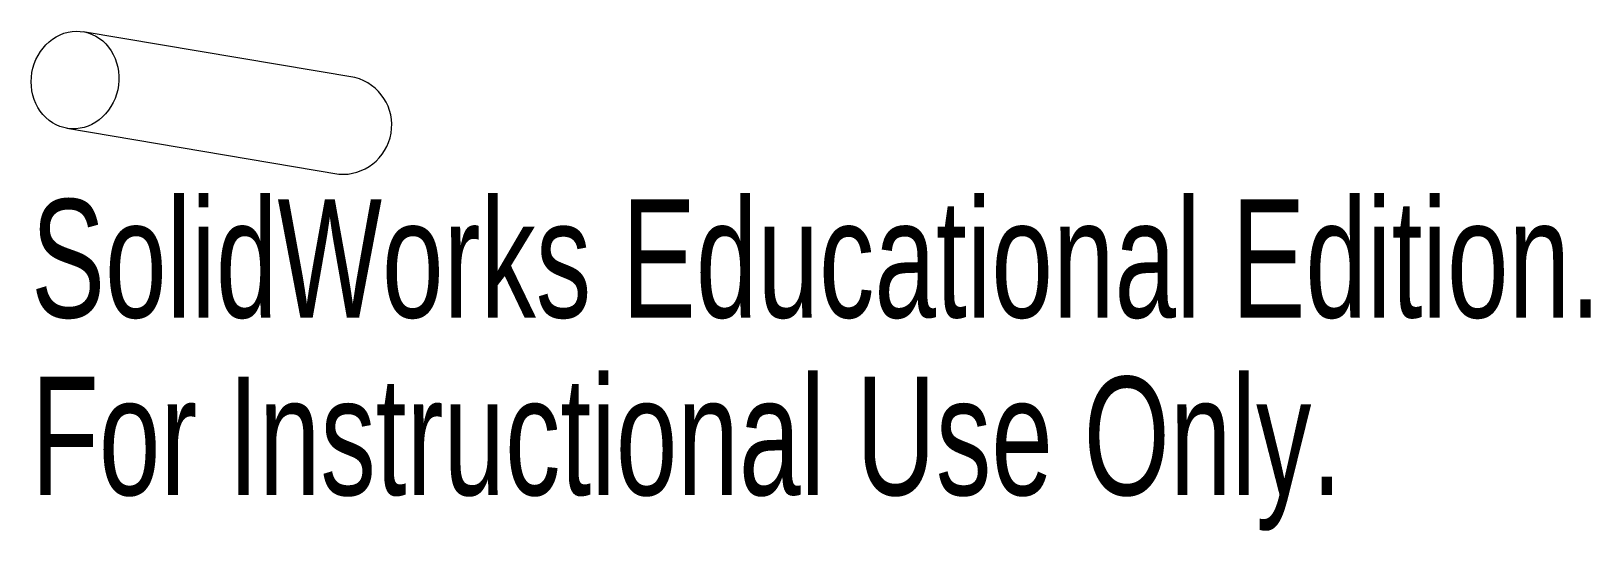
# Model space of a CAD drawing. Header units: millimetres. Extents: x -1.8 to 61.9, y -18.4 to 2.
import ezdxf

# ---------------------------------------------------------------- set-up
doc = ezdxf.new("R2010")
doc.units = ezdxf.units.MM
doc.styles.add('SLDTEXTSTYLE0', font='TXT', dxfattribs={"width": 0.7})

msp = doc.modelspace()

# ---------------------------------------------------------------- linework, layer by layer
at = {"color": 7, "linetype": 'Continuous', "lineweight": 15}
for p, q in [((11.436, 0.1), (0.333, 1.972)), ((-0.333, -1.972), (10.771, -3.844))]:
    msp.add_line(p, q, dxfattribs=at)
at = {"color": 7, "linetype": 'Continuous', "lineweight": 15, "flags": 128}
msp.add_lwpolyline([(-1.597, 0.839), (-1.513, 1.005), (-1.417, 1.161), (-1.308, 1.308), (-1.187, 1.443), (-1.057, 1.566), (-0.916, 1.675), (-0.768, 1.769), (-0.613, 1.847), (-0.453, 1.91), (-0.288, 1.955), (-0.122, 1.983), (0.046, 1.994), (0.214, 1.988), (0.38, 1.964), (0.542, 1.922), (0.699, 1.864), (0.851, 1.789), (0.995, 1.699), (1.13, 1.594), (1.255, 1.474), (1.369, 1.342), (1.472, 1.198), (1.561, 1.043), (1.636, 0.88), (1.698, 0.708), (1.744, 0.531), (1.775, 0.348), (1.79, 0.163), (1.79, -0.024), (1.774, -0.211), (1.742, -0.396), (1.695, -0.577), (1.633, -0.753), (1.557, -0.923), (1.467, -1.084), (1.364, -1.236), (1.249, -1.377), (1.123, -1.506), (0.988, -1.622), (0.843, -1.724), (0.691, -1.81), (0.534, -1.88), (0.371, -1.934), (0.205, -1.971), (0.038, -1.991), (-0.13, -1.993), (-0.297, -1.978), (-0.461, -1.945), (-0.621, -1.895), (-0.776, -1.829), (-0.924, -1.746), (-1.064, -1.648), (-1.194, -1.536), (-1.314, -1.41), (-1.422, -1.271), (-1.518, -1.122), (-1.6, -0.963), (-1.669, -0.795), (-1.723, -0.62), (-1.761, -0.44), (-1.784, -0.256), (-1.792, -0.069), (-1.784, 0.118), (-1.76, 0.303), (-1.72, 0.487), (-1.666, 0.666), (-1.597, 0.839)], dxfattribs=at)
at = {"color": 7, "linetype": 'Continuous', "lineweight": 15}
msp.add_arc((10.93, -1.843), 2.008, 265.4635, 75.39599, dxfattribs=at)

# ---------------------------------------------------------------- texts
at = {"color": 7, "linetype": 'Continuous', "char_height": 4.83362, "attachment_point": 1, "style": 'SLDTEXTSTYLE0'}
for s, insert in [('SolidWorks Educational Edition.', (-1.792, -4.87)), ('For Instructional Use Only.', (-1.792, -12.121))]:
    msp.add_mtext(s, dxfattribs=dict(at, insert=insert))

doc.saveas('drawing.dxf')
